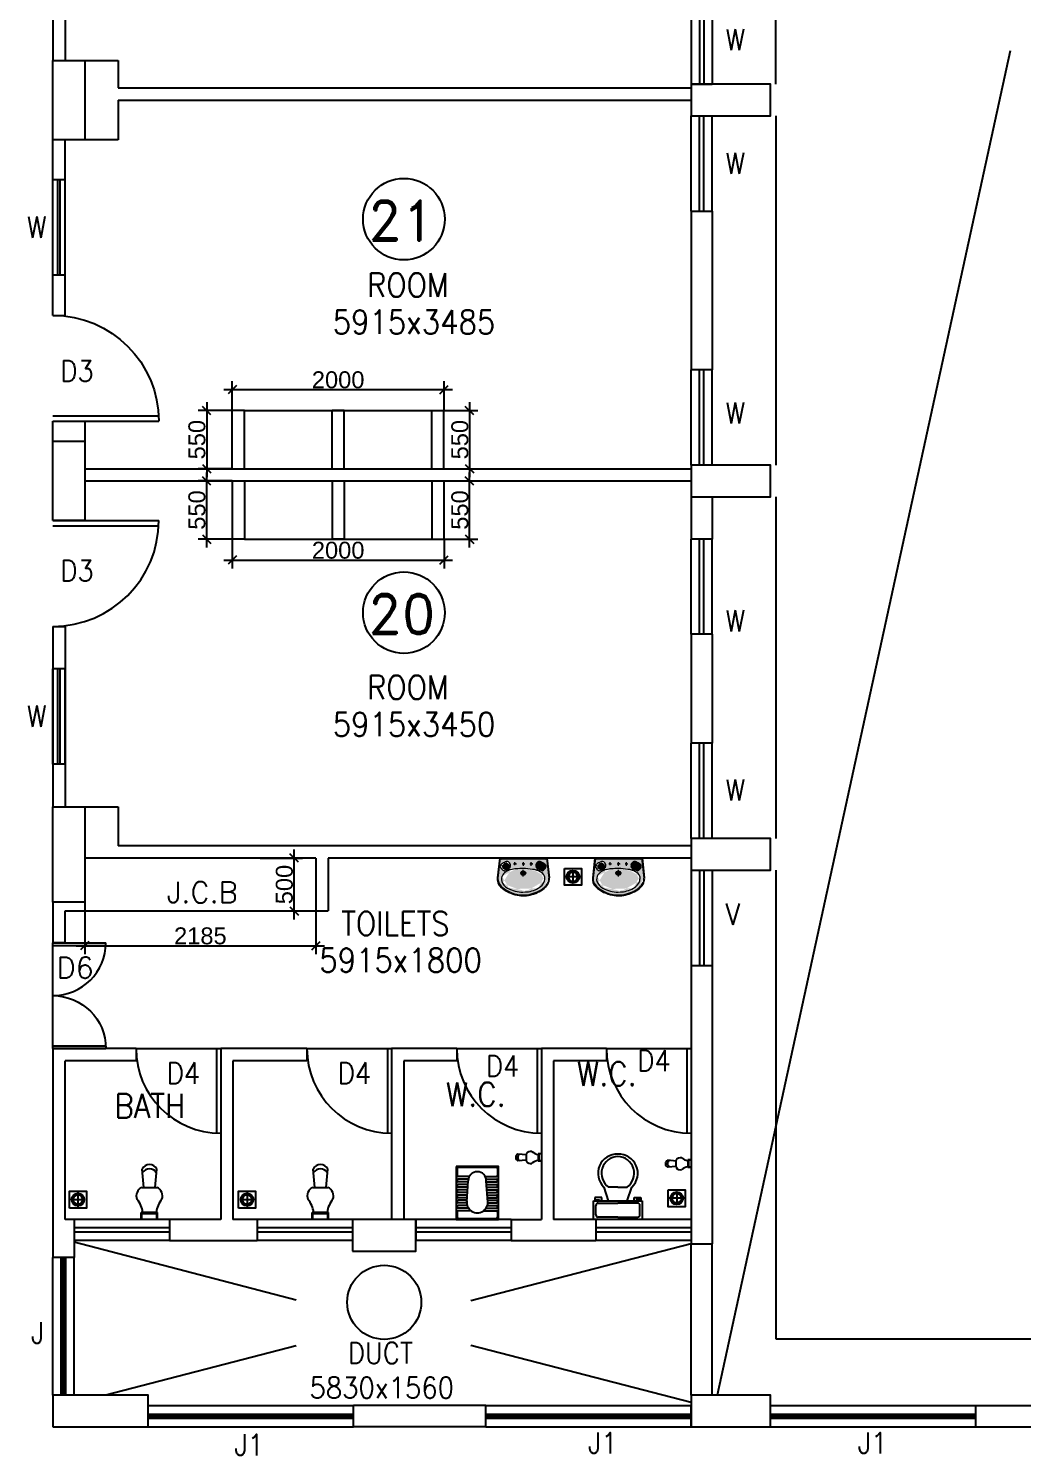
# Model space of a CAD drawing. Extents: x 10161149 to 10263331, y -3696053 to -3547728.
# Drawn here: x 10182491 to 10191881, y -3602214 to -3588727 of the extents above; entities that cross this region are included whole.
import ezdxf

# ---------------------------------------------------------------- set-up
doc = ezdxf.new("R2010")
doc.units = 0
doc.header["$MEASUREMENT"] = 0
doc.header["$PDMODE"] = 35
doc.linetypes.add('DASHED', pattern=[0.75, 0.5, -0.25])
doc.layers.get('0').update_dxf_attribs({"linetype": 'CONTINUOUS'})
doc.layers.get('Defpoints').update_dxf_attribs({"linetype": 'CONTINUOUS'})
for name, color, linetype in [('25', 6, 'CONTINUOUS'), ('35', 1, 'CONTINUOUS'), ('5', 3, 'CONTINUOUS'), ('COL', 2, 'CONTINUOUS'), ('DAS', 1, 'DASHED'), ('DIM', 8, 'CONTINUOUS'), ('dim1', 5, 'CONTINUOUS'), ('DOOR', 31, 'CONTINUOUS'), ('EWC', 5, 'CONTINUOUS'), ('Exi. Walls', 170, 'CONTINUOUS'), ('floor trap', 9, 'CONTINUOUS'), ('Furn-Hat', 145, 'CONTINUOUS'), ('GR', 1, 'CONTINUOUS'), ('SUNSHADE', 7, 'CONTINUOUS'), ('tap', 8, 'CONTINUOUS'), ('Toi-Euip', 8, 'CONTINUOUS'), ('TXW', 6, 'CONTINUOUS'), ('Venti', 161, 'CONTINUOUS'), ('waste water pipe', 180, 'CONTINUOUS'), ('Window', 4, 'CONTINUOUS')]:
    doc.layers.add(name, color=color, linetype=linetype)
doc.layers.add('toi-fix', color=46, linetype='CONTINUOUS', lineweight=18)
doc.styles.add('RD', font='ROMAND')
doc.styles.add('ROMANS', font='arial.ttf')
doc.styles.get("Standard").update_dxf_attribs({"font": 'romans.shx'})
doc.dimstyles.new('int. dim', dxfattribs={"dimtxt": 160, "dimasz": 80, "dimexe": 80, "dimexo": 0, "dimgap": 10, "dimtad": 1, "dimdec": 0, "dimzin": 12, "dimdsep": 46, "dimtxsty": 'ROMANS', "dimblk": 'OBLIQUE', "dimcen": 1.5, "dimdle": 80, "dimclrd": 5, "dimclre": 5, "dimclrt": 4, "dimadec": 0, "dimazin": 0, "dimtfac": 1, "dimtdec": 0, "dimtix": 1, "dimtmove": 2, "dimatfit": 3, "dimfxl": 1, "dimtolj": 1, "dimtzin": 0, "dimlwd": -1, "dimlwe": -1, "dimarcsym": 0})

# ---------------------------------------------------------------- blocks, each defined once
blk = doc.blocks.new('DOORP')
at = {"layer": 'DOOR'}
for p, q in [((0, 0), (0, 1)), ((0.05, 0), (0.05, 0.999))]:
    blk.add_line(p, q, dxfattribs=at)
at = {"layer": 'DOOR', "color": 145}
blk.add_arc((0, 0), 1, 0, 90, dxfattribs=at)
blk = doc.blocks.new('VENTP')
at = {"layer": 'Venti'}
for p, q in [((0, 0), (0, 1)), ((0, 1), (1, 1)), ((1, 0), (1, 1)), ((0, 0), (1, 0))]:
    blk.add_line(p, q, dxfattribs=at)
at = {"layer": 'Venti', "ltscale": 2}
for p, q in [((0, 0.6), (1, 0.6)), ((0, 0.4), (1, 0.4))]:
    blk.add_line(p, q, dxfattribs=at)
blk = doc.blocks.new('2')
at = {"layer": 'Furn-Hat'}
h = blk.add_hatch(color=200, dxfattribs=at)
h.set_gradient(color1=(176, 43, 238), color2=(222, 165, 248), one_color=1, tint=0.81, name='SPHERICAL')
edge = h.paths.add_edge_path()
edge.add_ellipse((0.83, 2.39), major_axis=(0, 2.74), ratio=1, start_angle=253.1333, end_angle=282.8458)
edge.add_ellipse((0.66, 2.28), major_axis=(0, 2.87), ratio=1, start_angle=226.9131, end_angle=256.353, ccw=False)
edge.add_ellipse((1.97, 1.03), major_axis=(0, 1.06), ratio=1, start_angle=191.403, end_angle=227.6151, ccw=False)
edge.add_ellipse((1.95, 0.79), major_axis=(-0.001, 0.832), ratio=1, start_angle=172.9435, end_angle=196.7003, ccw=False)
edge.add_line((1.85, -0.04), (0, 0.17))
edge.add_ellipse((-0.15, 0.37), major_axis=(0, 0.247), ratio=1, start_angle=216.2128, end_angle=239.0995)
edge.add_line((0.07, 0.24), (1.91, 0.03))
edge.add_ellipse((1.98, 0.81), major_axis=(0, 0.781), ratio=1, start_angle=174.8376, end_angle=213.1867)
edge.add_ellipse((1.82, 1.24), major_axis=(0, 1.23), ratio=1, start_angle=208.7339, end_angle=238.1069)
edge.add_ellipse((1.35, 1.89), major_axis=(0, 2), ratio=1, start_angle=229.2631, end_angle=252.9591)
edge.add_ellipse((0.45, 2.43), major_axis=(0, 3.03), ratio=1, start_angle=248.1478, end_angle=293.8025)
edge.add_ellipse((0.67, 2.61), major_axis=(0, 2.75), ratio=1, start_angle=292.3386, end_angle=313.7886)
edge.add_ellipse((1.96, 3.88), major_axis=(0.001, 0.944), ratio=1, start_angle=311.9795, end_angle=362.8452)
edge.add_line((1.91, 4.83), (0.06, 4.62))
edge.add_ellipse((-0.22, 4.44), major_axis=(0, 0.335), ratio=1, start_angle=301.9908, end_angle=318.3316)
edge.add_line((0, 4.69), (1.85, 4.9))
edge.add_ellipse((1.98, 3.91), major_axis=(0, 0.995), ratio=1, start_angle=311.3713, end_angle=367.5939, ccw=False)
edge.add_ellipse((0.6, 2.54), major_axis=(0, 2.94), ratio=1, start_angle=278.9603, end_angle=313.5987, ccw=False)
h = blk.add_hatch(color=200, dxfattribs=at)
h.set_gradient(color1=(176, 43, 238), color2=(222, 165, 248), one_color=1, tint=0.81, name='INVCYLINDER')
edge = h.paths.add_edge_path()
edge.add_ellipse((-0.15, 0.37), major_axis=(0, 0.247), ratio=1, start_angle=239.0995, end_angle=258.8462, ccw=False)
edge.add_line((0.07, 0.24), (0, 0.25))
edge.add_line((0, 0.25), (0, 4.61))
edge.add_line((0, 4.61), (0.06, 4.62))
edge.add_ellipse((-0.22, 4.44), major_axis=(0, 0.335), ratio=1, start_angle=279.6212, end_angle=301.9908, ccw=False)
edge.add_line((0.11, 4.5), (0.1, 0.32))
h = blk.add_hatch(color=201, dxfattribs=at)
h.set_gradient(color1=(213, 142, 246), color2=(222, 165, 248), one_color=1, tint=0.81, name='SPHERICAL')
edge = h.paths.add_edge_path()
edge.add_ellipse((-0.22, 4.44), major_axis=(0, 0.335), ratio=1, start_angle=279.6212, end_angle=301.9908)
edge.add_line((0.06, 4.62), (1.91, 4.83))
edge.add_ellipse((1.96, 3.88), major_axis=(0.001, 0.944), ratio=1, start_angle=311.9795, end_angle=362.8452, ccw=False)
edge.add_ellipse((0.67, 2.61), major_axis=(0, 2.75), ratio=1, start_angle=292.3386, end_angle=313.7886, ccw=False)
edge.add_ellipse((0.45, 2.43), major_axis=(0, 3.03), ratio=1, start_angle=248.1478, end_angle=293.8025, ccw=False)
edge.add_ellipse((1.35, 1.89), major_axis=(0, 2), ratio=1, start_angle=229.2631, end_angle=252.9591, ccw=False)
edge.add_ellipse((1.82, 1.24), major_axis=(0, 1.23), ratio=1, start_angle=208.7339, end_angle=238.1069, ccw=False)
edge.add_ellipse((1.98, 0.81), major_axis=(0, 0.781), ratio=1, start_angle=174.8376, end_angle=213.1867, ccw=False)
edge.add_line((1.91, 0.03), (0.07, 0.24))
edge.add_ellipse((-0.15, 0.37), major_axis=(0, 0.247), ratio=1, start_angle=239.0995, end_angle=258.8462)
edge.add_line((0.1, 0.32), (0.11, 4.5))
edge = h.paths.add_edge_path(flags=16)
edge.add_ellipse((0.54, 1.68), major_axis=(0.0002, 0.0643), ratio=1, start_angle=0, end_angle=360, ccw=False)
edge = h.paths.add_edge_path(flags=16)
edge.add_ellipse((0.75, 0.77), major_axis=(0.001, 0.492), ratio=1, start_angle=372.9151, end_angle=415.0496)
edge.add_ellipse((0.66, 0.93), major_axis=(0, 0.34), ratio=1, start_angle=68.6534, end_angle=118.0903)
edge.add_ellipse((1.55, 1.19), major_axis=(0, 1.26), ratio=1, start_angle=109.4436, end_angle=129.259)
edge.add_ellipse((0.76, 0.48), major_axis=(0, 0.207), ratio=1, start_angle=116.7852, end_angle=207.4853)
edge.add_ellipse((0.68, 0.84), major_axis=(0.003, 0.569), ratio=1, start_angle=198.6155, end_angle=235.2982)
edge.add_ellipse((1.01, 0.63), major_axis=(0, 0.179), ratio=1, start_angle=230.4595, end_angle=309.5311)
edge.add_arc((1.2, 0.8), 0.086, 143.8926, 223.9597, ccw=False)
edge.add_arc((1.21, 0.82), 0.0872, 59.6713, 155.4896, ccw=False)
edge.add_ellipse((2.73, 1.67), major_axis=(0, 1.67), ratio=1, start_angle=108.7156, end_angle=120.4399)
edge.add_ellipse((2.03, 1.15), major_axis=(0, 0.801), ratio=1, start_angle=113.6541, end_angle=156.3424)
edge.add_ellipse((1.91, 1.34), major_axis=(0, 0.947), ratio=1, start_angle=167.3152, end_angle=194.3844)
edge.add_ellipse((1.73, 1.61), major_axis=(0, 1.26), ratio=1, start_angle=199.4142, end_angle=242.3113)
edge.add_ellipse((0.73, 2.3), major_axis=(0, 2.47), ratio=1, start_angle=238.946, end_angle=269.4836)
edge.add_ellipse((0.23, 2.48), major_axis=(0, 2.98), ratio=1, start_angle=266.1625, end_angle=294.5971)
edge.add_ellipse((1.64, 3.2), major_axis=(0, 1.4), ratio=1, start_angle=291.6011, end_angle=328.054)
edge.add_ellipse((2, 3.79), major_axis=(0, 0.709), ratio=1, start_angle=327.5861, end_angle=383.2162)
edge.add_ellipse((2.18, 3.44), major_axis=(0, 1.1), ratio=1, start_angle=384.9893, end_angle=432.0066)
edge.add_arc((1.21, 4.06), 0.0773, 202.0693, 284.8477, ccw=False)
edge.add_arc((1.2, 4.08), 0.086, 136.0403, 216.1074, ccw=False)
edge.add_ellipse((1.01, 4.25), major_axis=(0, 0.179), ratio=1, start_angle=230.4689, end_angle=309.5405)
edge.add_ellipse((0.68, 4.04), major_axis=(-0.003, 0.569), ratio=1, start_angle=304.7018, end_angle=341.3845)
edge.add_ellipse((0.76, 4.4), major_axis=(0, 0.207), ratio=1, start_angle=332.4116, end_angle=423.1117)
edge.add_ellipse((1.55, 3.69), major_axis=(0.01, 1.26), ratio=1, start_angle=411.1189, end_angle=430.9342)
edge.add_ellipse((0.66, 3.95), major_axis=(0, 0.34), ratio=1, start_angle=61.9097, end_angle=111.3466)
edge.add_ellipse((0.75, 4.11), major_axis=(0.003, 0.492), ratio=1, start_angle=125.3669, end_angle=167.5014)
edge.add_ellipse((0.73, 3.94), major_axis=(0, 0.319), ratio=1, start_angle=163.9108, end_angle=209.8663)
edge.add_ellipse((1.14, 3.59), major_axis=(-0.002, 0.268), ratio=1, start_angle=387.9183, end_angle=433.2607, ccw=False)
edge.add_ellipse((1.07, 3.77), major_axis=(0, 0.0739), ratio=1, start_angle=281.3136, end_angle=401.6955, ccw=False)
edge.add_ellipse((2.18, 3.44), major_axis=(0, 1.1), ratio=1, start_angle=432.0066, end_angle=441.9912)
edge.add_ellipse((3.97, 2.89), major_axis=(0, 2.96), ratio=1, start_angle=436.108, end_angle=445.7027)
edge.add_ellipse((8.3, 2.4), major_axis=(0, 7.32), ratio=1, start_angle=444.4585, end_angle=449.7636)
edge.add_ellipse((8.98, 2.78), major_axis=(0.01, 8.01), ratio=1, start_angle=92.5395, end_angle=98.8367)
edge.add_ellipse((2.73, 1.67), major_axis=(0, 1.67), ratio=1, start_angle=94.0582, end_angle=108.7156)
edge.add_ellipse((1.07, 1.13), major_axis=(-0.0003, 0.0855), ratio=1, start_angle=142.4726, end_angle=276.6239, ccw=False)
edge.add_ellipse((1.14, 1.3), major_axis=(0.002, 0.268), ratio=1, start_angle=106.7393, end_angle=152.0817, ccw=False)
edge.add_ellipse((0.73, 0.94), major_axis=(-0.001, 0.319), ratio=1, start_angle=329.9021, end_angle=375.8576)
edge = h.paths.add_edge_path(flags=16)
edge.add_ellipse((0.54, 2.42), major_axis=(0.0008, 0.0643), ratio=1, start_angle=0, end_angle=360, ccw=False)
edge = h.paths.add_edge_path(flags=0)
edge.add_ellipse((1.43, 2.44), major_axis=(0, 0.216), ratio=1, start_angle=0, end_angle=360, ccw=False)
edge = h.paths.add_edge_path(flags=0)
edge.add_ellipse((1.43, 2.44), major_axis=(-0.001, 0.155), ratio=1, start_angle=0, end_angle=360, ccw=False)
edge = h.paths.add_edge_path(flags=0)
edge.add_ellipse((1.43, 2.44), major_axis=(0, 0.109), ratio=1, start_angle=0, end_angle=360, ccw=False)
edge = h.paths.add_edge_path(flags=16)
edge.add_ellipse((0.54, 3.22), major_axis=(0.0002, 0.0643), ratio=1, start_angle=0, end_angle=360, ccw=False)
h = blk.add_hatch(color=254, dxfattribs=at)
h.set_gradient(color1=(234, 198, 250), color2=(223, 166, 247), one_color=1, tint=0.81, name='SPHERICAL')
edge = h.paths.add_edge_path()
edge.add_ellipse((1.07, 3.77), major_axis=(0, 0.0739), ratio=1, start_angle=281.3136, end_angle=401.6955)
edge.add_ellipse((1.14, 3.59), major_axis=(-0.002, 0.268), ratio=1, start_angle=387.9183, end_angle=433.2607)
edge.add_ellipse((0.73, 3.94), major_axis=(0, 0.319), ratio=1, start_angle=163.9108, end_angle=209.8663, ccw=False)
edge.add_ellipse((0.75, 4.11), major_axis=(0.003, 0.492), ratio=1, start_angle=125.3669, end_angle=167.5014, ccw=False)
edge.add_ellipse((0.66, 3.95), major_axis=(0, 0.34), ratio=1, start_angle=61.9097, end_angle=111.3466, ccw=False)
edge.add_ellipse((1.55, 3.69), major_axis=(0.01, 1.26), ratio=1, start_angle=411.1189, end_angle=430.9342, ccw=False)
edge.add_ellipse((0.76, 4.4), major_axis=(0, 0.207), ratio=1, start_angle=332.4116, end_angle=423.1117, ccw=False)
edge.add_ellipse((0.68, 4.04), major_axis=(-0.003, 0.569), ratio=1, start_angle=304.7018, end_angle=341.3845, ccw=False)
edge.add_ellipse((1.01, 4.25), major_axis=(0, 0.179), ratio=1, start_angle=230.4689, end_angle=309.5405, ccw=False)
edge.add_arc((1.2, 4.08), 0.086, 136.0403, 216.1074)
edge.add_arc((1.21, 4.06), 0.0773, 202.0693, 284.8477)
edge.add_ellipse((2.18, 3.44), major_axis=(0, 1.1), ratio=1, start_angle=384.9893, end_angle=432.0066)
h = blk.add_hatch(color=254, dxfattribs=at)
h.set_gradient(color1=(234, 198, 250), color2=(223, 166, 247), one_color=1, tint=0.81, name='SPHERICAL')
edge = h.paths.add_edge_path()
edge.add_ellipse((1.64, 3.2), major_axis=(0, 1.4), ratio=1, start_angle=291.6011, end_angle=328.054)
edge.add_ellipse((0.23, 2.48), major_axis=(0, 2.98), ratio=1, start_angle=266.1625, end_angle=294.5971, ccw=False)
edge.add_ellipse((0.73, 2.3), major_axis=(0, 2.47), ratio=1, start_angle=238.946, end_angle=269.4836, ccw=False)
edge.add_ellipse((1.73, 1.61), major_axis=(0, 1.26), ratio=1, start_angle=199.4142, end_angle=242.3113, ccw=False)
edge.add_ellipse((1.91, 1.34), major_axis=(0, 0.947), ratio=1, start_angle=167.3152, end_angle=194.3844, ccw=False)
edge.add_ellipse((2.03, 1.15), major_axis=(0, 0.801), ratio=1, start_angle=113.6541, end_angle=156.3424, ccw=False)
edge.add_ellipse((2.73, 1.67), major_axis=(0, 1.67), ratio=1, start_angle=94.0582, end_angle=120.4399, ccw=False)
edge.add_ellipse((8.98, 2.78), major_axis=(0.01, 8.01), ratio=1, start_angle=92.5395, end_angle=98.8367, ccw=False)
edge.add_ellipse((8.3, 2.4), major_axis=(0, 7.32), ratio=1, start_angle=444.4585, end_angle=449.7636, ccw=False)
edge.add_ellipse((3.97, 2.89), major_axis=(0, 2.96), ratio=1, start_angle=436.108, end_angle=445.7027, ccw=False)
edge.add_ellipse((2.18, 3.44), major_axis=(0, 1.1), ratio=1, start_angle=384.9893, end_angle=441.9912, ccw=False)
edge.add_ellipse((2, 3.79), major_axis=(0, 0.709), ratio=1, start_angle=327.5861, end_angle=383.2162, ccw=False)
edge = h.paths.add_edge_path(flags=16)
edge.add_ellipse((1.43, 2.44), major_axis=(0, 0.216), ratio=1, start_angle=0, end_angle=360, ccw=False)
edge = h.paths.add_edge_path(flags=0)
edge.add_ellipse((1.43, 2.44), major_axis=(-0.001, 0.155), ratio=1, start_angle=0, end_angle=360, ccw=False)
edge = h.paths.add_edge_path(flags=0)
edge.add_ellipse((1.43, 2.44), major_axis=(0, 0.109), ratio=1, start_angle=0, end_angle=360, ccw=False)
h = blk.add_hatch(color=254, dxfattribs=at)
h.set_gradient(color1=(234, 198, 250), color2=(223, 166, 247), one_color=1, tint=0.81, name='SPHERICAL')
edge = h.paths.add_edge_path()
edge.add_ellipse((1.55, 1.19), major_axis=(0, 1.26), ratio=1, start_angle=109.4436, end_angle=129.259)
edge.add_ellipse((0.76, 0.48), major_axis=(0, 0.207), ratio=1, start_angle=116.7852, end_angle=207.4853)
edge.add_ellipse((0.68, 0.84), major_axis=(0.003, 0.569), ratio=1, start_angle=198.6155, end_angle=235.2982)
edge.add_ellipse((1.01, 0.63), major_axis=(0, 0.179), ratio=1, start_angle=230.4595, end_angle=309.5311)
edge.add_arc((1.2, 0.8), 0.086, 143.8926, 223.9597, ccw=False)
edge.add_arc((1.21, 0.82), 0.0872, 59.6713, 155.4896, ccw=False)
edge.add_ellipse((2.73, 1.67), major_axis=(0, 1.67), ratio=1, start_angle=108.7156, end_angle=120.4399, ccw=False)
edge.add_ellipse((1.07, 1.13), major_axis=(-0.0003, 0.0855), ratio=1, start_angle=142.4726, end_angle=276.6239, ccw=False)
edge.add_ellipse((1.14, 1.3), major_axis=(0.002, 0.268), ratio=1, start_angle=106.7393, end_angle=152.0817, ccw=False)
edge.add_ellipse((0.73, 0.94), major_axis=(-0.001, 0.319), ratio=1, start_angle=329.9021, end_angle=375.8576)
edge.add_ellipse((0.75, 0.77), major_axis=(0.001, 0.492), ratio=1, start_angle=372.9151, end_angle=415.0496)
edge.add_ellipse((0.66, 0.93), major_axis=(0, 0.34), ratio=1, start_angle=68.6534, end_angle=118.0903)
at = {"layer": 'toi-fix', "color": 7}
for p, q in [((0, 4.69), (1.85, 4.9)), ((0, 4.61), (1.91, 4.83)), ((0, 0.17), (0, 4.69)), ((0.1, 0.32), (0.11, 4.5)), ((0.67, 3.22), (0.39, 3.22)), ((0.54, 3.34), (0.54, 3.08)), ((1.43, 2.14), (1.43, 2.74)), ((0.72, 2.42), (0.39, 2.42)), ((0.72, 1.68), (0.39, 1.68)), ((0.54, 2.55), (0.54, 2.28)), ((0.54, 1.8), (0.54, 1.54)), ((1.73, 2.44), (1.12, 2.44)), ((0, 0.25), (1.91, 0.03)), ((0, 0.17), (1.85, -0.04))]:
    blk.add_line(p, q, dxfattribs=at)
at = {"layer": 'toi-fix', "color": 7, "extrusion": (0, 0, -1)}
for centre, major_axis, start_param, end_param in [((-0.22, 4.44), (0, 0.335), 0.727251, 1.402875), ((0.66, 3.95), (0, 0.34), 4.33982, 5.202657), ((1.55, 3.69), (0.01, 1.26), -1.238036, -0.892193), ((0.76, 4.4), (0, 0.207), -1.101507, 0.481509), ((0.68, 4.04), (-0.003, 0.569), 0.324902, 0.965135), ((2.18, 3.44), (0, 1.1), -1.431017, -0.436146), ((1.2, 4.08), (-0.0608, 0.0608), 4.867594, 6.265028), ((1.01, 4.25), (0, 0.179), 0.880684, 2.260744), ((2, 3.79), (0, 0.709), -0.405199, 0.56573), ((1.98, 3.91), (0, 0.995), -0.132539, 0.848731), ((1.96, 3.88), (0.001, 0.944), -0.049658, 0.838116), ((1.64, 3.2), (0, 1.4), 0.557563, 1.193786), ((0.67, 2.61), (0, 2.75), 0.806541, 1.180915), ((0.6, 2.54), (0, 2.94), 0.809856, 1.41441), ((0.75, 4.11), (0.003, 0.492), 3.359735, 4.09512), ((0.54, 3.22), (0.0002, 0.0643), 3.139035, 9.42222), ((0.73, 3.94), (0, 0.319), 2.620328, 3.422401), ((1.14, 3.59), (-0.002, 0.268), -1.278641, -0.487266), ((8.3, 2.4), (0, 7.32), -1.56667, -1.474079), ((1.07, 3.77), (0, 0.0739), -0.727724, 1.373337), ((3.97, 2.89), (0, 2.96), -1.495794, -1.328336), ((1.21, 4.06), (0.0547, 0.0547), 2.097053, 3.541809), ((0.23, 2.48), (0, 2.98), 1.141495, 1.637774), ((0.45, 2.43), (0, 3.03), 1.155365, 1.952189), ((0.83, 2.39), (0, 2.74), 1.346594, 1.865175), ((0.54, 1.68), (0.0002, 0.0643), 3.139035, 9.42222), ((0.54, 2.42), (0.0008, 0.0643), 3.12883, 9.412015), ((8.98, 2.78), (0.01, 8.01), 4.558159, 4.668067), ((2.73, 1.67), (0, 1.67), 4.181112, 4.641559), ((1.43, 2.44), (0, 0.216), 3.141254, 9.424439), ((1.43, 2.44), (-0.001, 0.155), 3.145308, 9.428493), ((1.43, 2.44), (0, 0.109), 3.142047372431534, 9.42523267961112), ((0.66, 2.28), (0, 2.87), 1.808981, 2.322804), ((0.73, 2.3), (0, 2.47), 1.579809, 2.112792), ((-0.15, 0.37), (0, 0.247), 1.765467, 2.50956), ((0.66, 0.93), (0, 0.34), 4.222121, 5.084958), ((0.75, 0.77), (0.001, 0.492), -0.960797, -0.225412), ((1.55, 1.19), (0, 1.26), 4.027191, 4.373034), ((0.76, 0.48), (0, 0.207), 2.661884, 4.2449), ((0.73, 0.94), (-0.001, 0.319), -0.276767, 0.525307), ((0.68, 0.84), (0.003, 0.569), 2.176458, 2.816691), ((1.14, 1.3), (0.002, 0.268), 3.628858, 4.420234), ((1.07, 1.13), (-0.0003, 0.0855), 1.455188, 3.796569), ((1.2, 0.8), (-0.0608, 0.0608), 4.730546, 6.12798), ((1.21, 0.82), (0.0617, 0.0617), 4.354779, 6.027124), ((1.01, 0.63), (0, 0.179), 0.880848, 2.260908), ((2.03, 1.15), (0, 0.801), 3.554495, 4.299548), ((1.91, 1.34), (0, 0.947), 2.890537, 3.362984), ((1.98, 0.81), (0, 0.781), 2.562376, 3.231693), ((1.73, 1.61), (0, 1.26), 2.054055, 2.802751), ((1.97, 1.03), (0, 1.06), 2.310552, 2.942572), ((1.82, 1.24), (0, 1.23), 2.127435, 2.640092), ((1.35, 1.89), (0, 2), 1.868215, 2.281789), ((1.95, 0.79), (-0.001, 0.832), 2.850118, 3.264751)]:
    blk.add_ellipse(centre, major_axis=major_axis, ratio=1, start_param=start_param, end_param=end_param, dxfattribs=at)
blk = doc.blocks.new('WINP')
at = {"layer": 'Window'}
for p, q in [((0, 0), (0, 1)), ((0, 1), (1, 1)), ((1, 0), (1, 1)), ((0, 0.6), (1, 0.6)), ((0, 0.4), (1, 0.4)), ((0, 0), (1, 0))]:
    blk.add_line(p, q, dxfattribs=at)
blk = doc.blocks.new('_Oblique')
at = {"color": 0, "linetype": 'ByBlock', "lineweight": -2}
blk.add_line((-0.5, -0.5), (0.5, 0.5), dxfattribs=at)
blk = doc.blocks.new('*D117')
at = {"layer": 'Defpoints', "color": 0, "lineweight": -3, "transparency": 16777216}
for p in [(10184679, -3596568), (10185000, -3596568), (10184679, -3597068)]:
    blk.add_point(p, dxfattribs=at)
at = {"layer": 'dim1', "color": 5, "transparency": 16777216}
for p, q in [((10184679, -3596568), (10185080, -3596568)), ((10185000, -3597148), (10185000, -3596488)), ((10184679, -3597068), (10185080, -3597068))]:
    blk.add_line(p, q, dxfattribs=at)
at = {"layer": 'dim1', "color": 5, "transparency": 16777216, "xscale": 80, "yscale": 80, "zscale": 80}
for p, rotation in [((10185000, -3596568), 90), ((10185000, -3597068), 270)]:
    blk.add_blockref('_Oblique', p, dxfattribs=dict(at, rotation=rotation))
at = {"layer": 'dim1', "color": 4, "transparency": 16777216, "insert": (10184908, -3596818), "char_height": 160, "attachment_point": 5, "rotation": 90, "style": 'ROMANS'}
blk.add_mtext('\\A1;500', dxfattribs=at)
blk = doc.blocks.new('*D161')
at = {"layer": 'Defpoints', "color": 0, "lineweight": -3, "transparency": 16777216}
for p in [(10184174, -3593003), (10184416, -3593003), (10184416, -3593553)]:
    blk.add_point(p, dxfattribs=at)
at = {"layer": 'dim1', "color": 5, "transparency": 16777216}
for p, q in [((10184174, -3593633), (10184174, -3592923)), ((10184416, -3593003), (10184094, -3593003)), ((10184416, -3593553), (10184094, -3593553))]:
    blk.add_line(p, q, dxfattribs=at)
at = {"layer": 'dim1', "color": 5, "transparency": 16777216, "xscale": 80, "yscale": 80, "zscale": 80}
for p, rotation in [((10184174, -3593003), 90), ((10184174, -3593553), 270)]:
    blk.add_blockref('_Oblique', p, dxfattribs=dict(at, rotation=rotation))
at = {"layer": 'dim1', "color": 4, "transparency": 16777216, "insert": (10184082, -3593278), "char_height": 160, "attachment_point": 5, "rotation": 90, "style": 'ROMANS'}
blk.add_mtext('\\A1;550', dxfattribs=at)
blk = doc.blocks.new('*D184')
at = {"layer": 'Defpoints', "color": 0, "lineweight": -3, "transparency": 16777216}
for p in [(10183021, -3597068), (10185206, -3597068), (10185206, -3597396)]:
    blk.add_point(p, dxfattribs=at)
at = {"layer": 'dim1', "color": 5, "transparency": 16777216}
for p, q in [((10183021, -3597068), (10183021, -3597476)), ((10185206, -3597068), (10185206, -3597476)), ((10182941, -3597396), (10185286, -3597396))]:
    blk.add_line(p, q, dxfattribs=at)
at = {"layer": 'dim1', "color": 5, "transparency": 16777216, "xscale": 80, "yscale": 80, "zscale": 80, "rotation": 180}
blk.add_blockref('_Oblique', (10183021, -3597396), dxfattribs=at)
at = {"layer": 'dim1', "color": 5, "transparency": 16777216, "xscale": 80, "yscale": 80, "zscale": 80}
blk.add_blockref('_Oblique', (10185206, -3597396), dxfattribs=at)
at = {"layer": 'dim1', "color": 4, "transparency": 16777216, "insert": (10184114, -3597304), "char_height": 160, "attachment_point": 5, "style": 'ROMANS'}
blk.add_mtext('\\A1;2185', dxfattribs=at)
blk = doc.blocks.new('A$C70ED7303')
at = {"layer": 'EWC', "color": 11}
for p, q in [((0, 0), (229, 0)), ((229, 0), (229, -174)), ((-229, 0), (0, 0)), ((-229, -174), (-229, 0)), ((-207, -44), (-207, -131)), ((0, -22), (-185, -22)), ((0, -22), (185, -22)), ((207, -44), (207, -131)), ((229, -174), (-229, -174)), ((-218, -207), (-218, -185)), ((-218, -185), (-174, -185)), ((-153, -207), (-218, -207)), ((-185, -153), (0, -153)), ((-174, -185), (-174, -174)), ((-153, -174), (-153, -207)), ((-87, -174), (-131, -305)), ((185, -153), (0, -153)), ((87, -174), (131, -305)), ((153, -174), (153, -207)), ((153, -207), (218, -207)), ((174, -185), (174, -174)), ((218, -185), (174, -185)), ((218, -207), (218, -185)), ((0, -305), (-87, -305)), ((0, -305), (87, -305))]:
    blk.add_line(p, q, dxfattribs=at)
for centre, major_axis, start_param, end_param in [((-188, -41), (13.6, -13.6), 2.214297, 4.068888), ((-188, -134), (-13.6, -13.6), 5.35589, 7.21048), ((188, -41), (13.6, -13.6), 0.643501, 2.498091), ((188, -134), (-13.6, -13.6), 0.643501, 2.498091), ((-7, -436), (-128, -128), 4.686239, 7.105146), ((5, -435), (-113, -113), 4.541602, 7.039318), ((7, -436), (56, -172), -0.351019, 2.067888), ((-5, -435), (-113, -113), 0.814663, 3.31238)]:
    blk.add_ellipse(centre, major_axis=major_axis, ratio=1, start_param=start_param, end_param=end_param, dxfattribs=at)
blk = doc.blocks.new('A$C0B5D0E53')
at = {"layer": 'tap', "color": 7}
for p, q in [((0, 10.6), (0, 46.6)), ((0, 46.6), (15.3, 46.6)), ((1.3, 45), (12.3, 45)), ((12.3, 10.6), (12.3, 46.6)), ((15.3, 10.7), (15.3, 46.6)), ((70.5, 45.4), (70.5, 11.9)), ((70.5, 41), (110.5, 44.7)), ((0, 10.6), (12.3, 10.6)), ((1.3, 12.1), (12.3, 12.1)), ((12.3, 10.7), (15.3, 10.7)), ((70.5, 16.2), (110.5, 12.2))]:
    blk.add_line(p, q, dxfattribs=at)
for centre, radius, start, end in [((2.5, 42.7), 2.66, 117.11, 161.7293), ((8.1, 99), 56.2, 277.358, 310.4214), ((51.6, 36.7), 20.8, 24.7259, 109.7544), ((93.9, 28.5), 17.7, 301.8025, 58.5186), ((103.5, 28.5), 17.7, 293.45, 66.55), ((2.5, 14.5), 2.66, 198.2707, 242.89), ((8.1, -41.8), 56.2, 49.5786, 82.642), ((51.6, 20.6), 20.8, 250.2456, 335.2741)]:
    blk.add_arc(centre, radius, start, end, dxfattribs=at)
blk = doc.blocks.new('FT')
at = {"layer": 'floor trap', "color": 7}
for p, q in [((0, 40), (10, 40)), ((16.3, 40), (63.8, 40)), ((40, 16.3), (40, 63.7)), ((70, 40), (80, 40))]:
    blk.add_line(p, q, dxfattribs=at)
at = {"layer": 'floor trap', "color": 7, "ltscale": 100}
blk.add_lwpolyline([(80, 0), (0, 0), (0, 80), (80, 80)], close=True, dxfattribs=at)
at = {"layer": 'floor trap', "color": 7}
for radius in [30, 23.7, 21.9]:
    blk.add_circle((40, 40), radius, dxfattribs=at)
blk = doc.blocks.new('3')
at = {"layer": 'Toi-Euip'}
for p, q in [((-3.8, 4.1), (-3.8, 4.6)), ((-0.1, 4.7), (-3.7, 4.7)), ((0, 4.1), (0, 4.6)), ((-3.8, 3.6), (-3.8, 3.65)), ((-3.8, 3.1), (-3.8, 3.15)), ((-2.47, 4), (-3.7, 4)), ((-2.72, 3.75), (-3.7, 3.75)), ((-2.85, 3.5), (-3.7, 3.5)), ((-2.9, 3.25), (-3.7, 3.25)), ((-2.89, 3), (-3.7, 3)), ((-2.87, 2.75), (-3.7, 2.75)), ((-2.9, 3.18), (-2.75, 1.15)), ((-1.33, 4), (-0.1, 4)), ((-1.08, 3.75), (-0.1, 3.75)), ((-0.9, 3.18), (-1.05, 1.15)), ((-0.95, 3.5), (-0.1, 3.5)), ((-0.93, 2.75), (-0.1, 2.75)), ((-0.91, 3), (-0.1, 3)), ((-0.9, 3.25), (-0.1, 3.25)), ((0, 3.6), (0, 3.65)), ((0, 3.1), (0, 3.15)), ((-3.8, 2.6), (-3.8, 2.65)), ((-3.8, 2.1), (-3.8, 2.15)), ((-3.8, 1.6), (-3.8, 1.65)), ((-2.85, 2.5), (-3.7, 2.5)), ((-2.83, 2.25), (-3.7, 2.25)), ((-2.81, 2), (-3.7, 2)), ((-2.79, 1.75), (-3.7, 1.75)), ((-2.78, 1.5), (-3.7, 1.5)), ((-1.02, 1.5), (-0.1, 1.5)), ((-1.01, 1.75), (-0.1, 1.75)), ((-0.99, 2), (-0.1, 2)), ((-0.97, 2.25), (-0.1, 2.25)), ((-0.95, 2.5), (-0.1, 2.5)), ((0, 2.6), (0, 2.65)), ((0, 2.1), (0, 2.15)), ((0, 1.6), (0, 1.65)), ((-3.8, 1.1), (-3.8, 1.15)), ((-3.8, 0), (-3.8, 0.65)), ((-2.76, 1.25), (-3.7, 1.25)), ((-2.74, 1), (-3.7, 1)), ((-2.65, 0.75), (-3.7, 0.75)), ((-1.15, 0.75), (-0.1, 0.75)), ((-1.06, 1), (-0.1, 1)), ((-1.04, 1.25), (-0.1, 1.25)), ((0, 1.1), (0, 1.15)), ((0, 0), (0, 0.65)), ((-3.7, -0.1), (-0.1, -0.1))]:
    blk.add_line(p, q, dxfattribs=at)
blk.add_lwpolyline([(0.1, -0.2), (0.1, 4.8), (-3.9, 4.8), (-3.9, -0.2)], close=True, dxfattribs=at)
for centre, radius, start, end in [((-3.7, 4.6), 0.1, 90, 180), ((-3.7, 4.1), 0.1, 180, 270), ((-1.9, 3.18), 1, 351.5502, 188.4498), ((-0.1, 4.6), 0.1, 0, 90), ((-0.1, 4.1), 0.1, 270, 0), ((-3.7, 3.65), 0.1, 90, 180), ((-3.7, 3.6), 0.1, 180, 270), ((-3.7, 3.15), 0.1, 90, 180), ((-3.7, 3.1), 0.1, 180, 270), ((-3.7, 2.65), 0.1, 90, 180), ((-0.1, 3.65), 0.1, 0, 90), ((-0.1, 3.6), 0.1, 270, 0), ((-0.1, 3.15), 0.1, 0, 90), ((-0.1, 3.1), 0.1, 270, 0), ((-0.1, 2.65), 0.1, 0, 90), ((-3.7, 2.6), 0.1, 180, 270), ((-3.7, 2.15), 0.1, 90, 180), ((-3.7, 2.1), 0.1, 180, 270), ((-3.7, 1.65), 0.1, 90, 180), ((-3.7, 1.6), 0.1, 180, 270), ((-0.1, 2.6), 0.1, 270, 0), ((-0.1, 2.15), 0.1, 0, 90), ((-0.1, 2.1), 0.1, 270, 0), ((-0.1, 1.65), 0.1, 0, 90), ((-0.1, 1.6), 0.1, 270, 0), ((-3.7, 1.15), 0.1, 90, 180), ((-3.7, 1.1), 0.1, 180, 270), ((-3.7, 0.65), 0.1, 90, 180), ((-3.7, 0), 0.1, 180, 270.0031), ((-1.9, 1.15), 0.85, 180, 0), ((-0.1, 1.15), 0.1, 0, 90), ((-0.1, 1.1), 0.1, 270, 0), ((-0.1, 0.65), 0.1, 0, 90), ((-0.1, 0), 0.1, 270, 0)]:
    blk.add_arc(centre, radius, start, end, dxfattribs=at)
blk = doc.blocks.new('*D229')
at = {"layer": 'Defpoints', "color": 0, "lineweight": -3, "transparency": 16777216}
for p in [(10186416, -3593003), (10186657, -3593003), (10186416, -3593553)]:
    blk.add_point(p, dxfattribs=at)
at = {"layer": 'dim1', "color": 5, "transparency": 16777216}
for p, q in [((10186657, -3593633), (10186657, -3592923)), ((10186416, -3593003), (10186737, -3593003)), ((10186416, -3593553), (10186737, -3593553))]:
    blk.add_line(p, q, dxfattribs=at)
at = {"layer": 'dim1', "color": 5, "transparency": 16777216, "xscale": 80, "yscale": 80, "zscale": 80}
for p, rotation in [((10186657, -3593003), 90), ((10186657, -3593553), 270)]:
    blk.add_blockref('_Oblique', p, dxfattribs=dict(at, rotation=rotation))
at = {"layer": 'dim1', "color": 4, "transparency": 16777216, "insert": (10186566, -3593278), "char_height": 160, "attachment_point": 5, "rotation": 90, "style": 'ROMANS'}
blk.add_mtext('\\A1;550', dxfattribs=at)
blk = doc.blocks.new('*D230')
at = {"layer": 'Defpoints', "color": 0, "lineweight": -3, "transparency": 16777216}
for p in [(10184416, -3593553), (10186416, -3593553), (10186416, -3593751)]:
    blk.add_point(p, dxfattribs=at)
at = {"layer": 'dim1', "color": 5, "transparency": 16777216}
for p, q in [((10184416, -3593553), (10184416, -3593831)), ((10186416, -3593553), (10186416, -3593831)), ((10184336, -3593751), (10186496, -3593751))]:
    blk.add_line(p, q, dxfattribs=at)
at = {"layer": 'dim1', "color": 5, "transparency": 16777216, "xscale": 80, "yscale": 80, "zscale": 80, "rotation": 180}
blk.add_blockref('_Oblique', (10184416, -3593751), dxfattribs=at)
at = {"layer": 'dim1', "color": 5, "transparency": 16777216, "xscale": 80, "yscale": 80, "zscale": 80}
blk.add_blockref('_Oblique', (10186416, -3593751), dxfattribs=at)
at = {"layer": 'dim1', "color": 4, "transparency": 16777216, "insert": (10185416, -3593659), "char_height": 160, "attachment_point": 5, "style": 'ROMANS'}
blk.add_mtext('\\A1;2000', dxfattribs=at)
blk = doc.blocks.new('*D231')
at = {"layer": 'Defpoints', "color": 0, "lineweight": -3, "transparency": 16777216}
for p in [(10184416, -3592338), (10184174, -3592888), (10184416, -3592888)]:
    blk.add_point(p, dxfattribs=at)
at = {"layer": 'dim1', "color": 5, "transparency": 16777216}
for p, q in [((10184174, -3592258), (10184174, -3592968)), ((10184416, -3592338), (10184094, -3592338)), ((10184416, -3592888), (10184094, -3592888))]:
    blk.add_line(p, q, dxfattribs=at)
at = {"layer": 'dim1', "color": 5, "transparency": 16777216, "xscale": 80, "yscale": 80, "zscale": 80}
for p, rotation in [((10184174, -3592338), 90), ((10184174, -3592888), 270)]:
    blk.add_blockref('_Oblique', p, dxfattribs=dict(at, rotation=rotation))
at = {"layer": 'dim1', "color": 4, "transparency": 16777216, "insert": (10184082, -3592613), "char_height": 160, "attachment_point": 5, "rotation": 90, "style": 'ROMANS'}
blk.add_mtext('\\A1;550', dxfattribs=at)
blk = doc.blocks.new('*D232')
at = {"layer": 'Defpoints', "color": 0, "lineweight": -3, "transparency": 16777216}
for p in [(10186416, -3592338), (10186416, -3592888), (10186657, -3592888)]:
    blk.add_point(p, dxfattribs=at)
at = {"layer": 'dim1', "color": 5, "transparency": 16777216}
for p, q in [((10186657, -3592258), (10186657, -3592968)), ((10186416, -3592338), (10186737, -3592338)), ((10186416, -3592888), (10186737, -3592888))]:
    blk.add_line(p, q, dxfattribs=at)
at = {"layer": 'dim1', "color": 5, "transparency": 16777216, "xscale": 80, "yscale": 80, "zscale": 80}
for p, rotation in [((10186657, -3592338), 90), ((10186657, -3592888), 270)]:
    blk.add_blockref('_Oblique', p, dxfattribs=dict(at, rotation=rotation))
at = {"layer": 'dim1', "color": 4, "transparency": 16777216, "insert": (10186566, -3592613), "char_height": 160, "attachment_point": 5, "rotation": 90, "style": 'ROMANS'}
blk.add_mtext('\\A1;550', dxfattribs=at)
blk = doc.blocks.new('*D233')
at = {"layer": 'Defpoints', "color": 0, "lineweight": -3, "transparency": 16777216}
for p in [(10186416, -3592140), (10184416, -3592338), (10186416, -3592338)]:
    blk.add_point(p, dxfattribs=at)
at = {"layer": 'dim1', "color": 5, "transparency": 16777216}
for p, q in [((10184336, -3592140), (10186496, -3592140)), ((10184416, -3592338), (10184416, -3592060)), ((10186416, -3592338), (10186416, -3592060))]:
    blk.add_line(p, q, dxfattribs=at)
at = {"layer": 'dim1', "color": 5, "transparency": 16777216, "xscale": 80, "yscale": 80, "zscale": 80, "rotation": 180}
blk.add_blockref('_Oblique', (10184416, -3592140), dxfattribs=at)
at = {"layer": 'dim1', "color": 5, "transparency": 16777216, "xscale": 80, "yscale": 80, "zscale": 80}
blk.add_blockref('_Oblique', (10186416, -3592140), dxfattribs=at)
at = {"layer": 'dim1', "color": 4, "transparency": 16777216, "insert": (10185416, -3592048), "char_height": 160, "attachment_point": 5, "style": 'ROMANS'}
blk.add_mtext('\\A1;2000', dxfattribs=at)

msp = doc.modelspace()

# ---------------------------------------------------------------- linework, layer by layer
at = {"layer": '25'}
for p, q in [((10191763.6, -3588936.9), (10188996.2, -3601643)), ((10191763.6, -3588936.9), (10188996.2, -3601643)), ((10184530.6, -3592338), (10186300.6, -3592338)), ((10184530.6, -3593553), (10186300.6, -3593553)), ((10182721, -3598368), (10182721, -3597368)), ((10183506, -3598368), (10184306, -3598368)), ((10185121, -3598368), (10185921, -3598368)), ((10186536, -3598368), (10187336, -3598368)), ((10187951, -3598368), (10188751, -3598368)), ((10185017.9, -3600747.5), (10182921, -3600196.8)), ((10188751, -3600213), (10186669.6, -3600751.3)), ((10182721, -3601643), (10182721, -3600343)), ((10182798, -3601643), (10182798, -3600343)), ((10182844, -3601643), (10182844, -3600343)), ((10182921, -3601643), (10182921, -3600343)), ((10185017.9, -3601178.4), (10183221.7, -3601643)), ((10188751, -3601713), (10186669.6, -3601174.7)), ((10183621, -3601743), (10185561, -3601743)), ((10186811, -3601743), (10188751, -3601743)), ((10189501, -3601743), (10191441, -3601743)), ((10183621, -3601823), (10185561, -3601823)), ((10183621, -3601863), (10185561, -3601863)), ((10186811, -3601823), (10188751, -3601823)), ((10186811, -3601863), (10188751, -3601863)), ((10189501, -3601823), (10191441, -3601823)), ((10189501, -3601863), (10191441, -3601863)), ((10183621, -3601943), (10185561, -3601943)), ((10186811, -3601943), (10188751, -3601943)), ((10189501, -3601943), (10191441, -3601943))]:
    msp.add_line(p, q, dxfattribs=at)
for centre in [(10186036.7, -3590528.8), (10186036.7, -3594248.1)]:
    msp.add_circle(centre, 385.6, dxfattribs=at)
at = {"layer": 'COL', "color": 2}
for points in [[(10182721, -3589778), (10182721, -3589028), (10183021, -3589028), (10183021, -3589778)], [(10188751, -3589553), (10189501, -3589553), (10189501, -3589253), (10188751, -3589253)], [(10182721, -3593378), (10182721, -3592628), (10183021, -3592628), (10183021, -3593378)], [(10188751, -3593153), (10189501, -3593153), (10189501, -3592853), (10188751, -3592853)], [(10182721, -3596983), (10182721, -3596083), (10183021, -3596083), (10183021, -3596983)], [(10188751, -3596683), (10189501, -3596683), (10189501, -3596383), (10188751, -3596383)], [(10185551, -3600283), (10186151, -3600283), (10186151, -3599983), (10185551, -3599983)], [(10182721, -3601943), (10183621, -3601943), (10183621, -3601643), (10182721, -3601643)], [(10188751, -3601943), (10189501, -3601943), (10189501, -3601643), (10188751, -3601643)]]:
    msp.add_lwpolyline(points, close=True, dxfattribs=at)
at = {"layer": 'DAS', "linetype": 'Continuous'}
for p, q in [((10189551, -3589253), (10189551, -3585953)), ((10189551, -3589553), (10189551, -3592853)), ((10189551, -3593153), (10189551, -3596383)), ((10189551, -3596683), (10189551, -3601113)), ((10188751, -3601643), (10188751, -3600213)), ((10188951, -3601643), (10188951, -3600213)), ((10189551, -3601113), (10194211, -3601113))]:
    msp.add_line(p, q, dxfattribs=at)
for points, const_width in [([(10182821, -3601643), (10182821, -3600343)], 46), ([(10185561, -3601843), (10183621, -3601843)], 20), ([(10188751, -3601843), (10186811, -3601843)], 20), ([(10191441, -3601843), (10189501, -3601843)], 20)]:
    msp.add_lwpolyline(points, dxfattribs=dict(at, const_width=const_width))
at = {"layer": 'Exi. Walls'}
for p, q in [((10182721, -3587253), (10182721, -3589028)), ((10182836, -3587253), (10182836, -3589028)), ((10183021, -3589028), (10183336, -3589028)), ((10183336, -3589028), (10183336, -3589288)), ((10183336, -3589288), (10188751, -3589288)), ((10183336, -3589403), (10188751, -3589403)), ((10183336, -3589403), (10183336, -3589778)), ((10182721, -3591438), (10182721, -3589778)), ((10182836, -3591438), (10182836, -3589778)), ((10183336, -3589778), (10183021, -3589778)), ((10188751, -3590453), (10188751, -3591953)), ((10188951, -3590453), (10188951, -3591953)), ((10182721, -3591438), (10182836, -3591438)), ((10182721, -3592628), (10182721, -3592438)), ((10182721, -3592438), (10183021, -3592438)), ((10183021, -3592438), (10183021, -3592628)), ((10184415.6, -3592888), (10184415.6, -3592338)), ((10184530.6, -3592338), (10184415.6, -3592338)), ((10184530.6, -3592888), (10184530.6, -3592338)), ((10185358.1, -3592888), (10185358.1, -3592338)), ((10185473.1, -3592338), (10185358.1, -3592338)), ((10185473.1, -3592888), (10185473.1, -3592338)), ((10186300.6, -3592888), (10186300.6, -3592338)), ((10186300.6, -3592338), (10186415.6, -3592338)), ((10186415.6, -3592888), (10186415.6, -3592338)), ((10183021, -3592888), (10188751, -3592888)), ((10184136, -3592888), (10188751, -3592888)), ((10183021, -3593003), (10186585.7, -3593003)), ((10184415.6, -3593003), (10184415.6, -3593553)), ((10184530.6, -3593003), (10184530.6, -3593553)), ((10184815.7, -3593003), (10186585.7, -3593003)), ((10185358.1, -3593003), (10185358.1, -3593553)), ((10185473.1, -3593003), (10185473.1, -3593553)), ((10186300.6, -3593003), (10186300.6, -3593553)), ((10186415.6, -3593003), (10186415.6, -3593553)), ((10186700.7, -3593003), (10188751, -3593003)), ((10186700.7, -3593003), (10188751, -3593003)), ((10188751, -3593153), (10188751, -3593553)), ((10188951, -3593153), (10188951, -3593553)), ((10184530.6, -3593553), (10184415.6, -3593553)), ((10185473.1, -3593553), (10185358.1, -3593553)), ((10186300.6, -3593553), (10186415.6, -3593553)), ((10182721, -3594378), (10182721, -3596083)), ((10182721, -3594378), (10182836, -3594378)), ((10182836, -3594378), (10182836, -3596083)), ((10188751, -3594453), (10188751, -3595483)), ((10188951, -3594453), (10188951, -3595483)), ((10183021, -3596083), (10183336, -3596083)), ((10183336, -3596083), (10183336, -3596453)), ((10188751, -3596453), (10183336, -3596453)), ((10185206, -3596568), (10183021, -3596568)), ((10185206, -3596568), (10185206, -3597068)), ((10188751, -3596568), (10185321, -3596568)), ((10185321, -3596568), (10185321, -3597068)), ((10182721, -3596983), (10182721, -3597368)), ((10183021, -3596983), (10183021, -3597068)), ((10182836, -3597368), (10182836, -3597068)), ((10182836, -3597068), (10183021, -3597068)), ((10185206, -3597068), (10185321, -3597068)), ((10182836, -3597368), (10182721, -3597368)), ((10188751, -3597583), (10188751, -3599983)), ((10188951, -3597583), (10188951, -3600213)), ((10183506, -3598368), (10182721, -3598368)), ((10182721, -3598368), (10182721, -3600343)), ((10183506, -3598368), (10183506, -3598483)), ((10184306, -3598368), (10184306, -3599983)), ((10185121, -3598368), (10184306, -3598368)), ((10185121, -3598368), (10185121, -3598483)), ((10185921, -3598368), (10185921, -3599983)), ((10186536, -3598368), (10185921, -3598368)), ((10186536, -3598368), (10186536, -3598483)), ((10187951, -3598368), (10187336, -3598368)), ((10187336, -3598368), (10187336, -3599983)), ((10187951, -3598368), (10187951, -3598483)), ((10182836, -3599983), (10182836, -3598483)), ((10183506, -3598483), (10182836, -3598483)), ((10184421, -3598483), (10184421, -3599983)), ((10185121, -3598483), (10184421, -3598483)), ((10186036, -3598483), (10186036, -3599983)), ((10186536, -3598483), (10186036, -3598483)), ((10187951, -3598483), (10187451, -3598483)), ((10187451, -3598483), (10187451, -3599983)), ((10182921, -3599983), (10182836, -3599983)), ((10184306, -3599983), (10183821, -3599983)), ((10184651, -3599983), (10184421, -3599983)), ((10187051, -3599983), (10187336, -3599983)), ((10187851, -3599983), (10187451, -3599983)), ((10182921, -3600183), (10182921, -3600343)), ((10183821, -3600183), (10184651, -3600183)), ((10187051, -3600183), (10187851, -3600183)), ((10188751, -3600183), (10188751, -3600213)), ((10188751, -3600213), (10188951, -3600213)), ((10182921, -3600343), (10182721, -3600343)), ((10182951, -3601643), (10182721, -3601643)), ((10183621, -3601943), (10183621, -3601743)), ((10185561, -3601943), (10185561, -3601743)), ((10186811, -3601743), (10185561, -3601743)), ((10186811, -3601943), (10186811, -3601743)), ((10188751, -3601943), (10188751, -3601743)), ((10189501, -3601943), (10189501, -3601743)), ((10191441, -3601943), (10191441, -3601743)), ((10191441, -3601743), (10192321, -3601743)), ((10186811, -3601943), (10185561, -3601943)), ((10191441, -3601943), (10192321, -3601943))]:
    msp.add_line(p, q, dxfattribs=at)
at = {"layer": 'GR'}
msp.add_circle((10185851, -3600766.7), 350, dxfattribs=at)
at = {"layer": 'TXW'}
msp.add_line((10183021, -3597068), (10185206, -3597068), dxfattribs=at)

# ---------------------------------------------------------------- block references
at = {"layer": '5'}
for name, p, xscale, yscale, zscale, rotation in [('WINP', (10188751, -3588353), 900, 200, 900, 270), ('WINP', (10188751, -3590453), -900, 200, 900, 270), ('WINP', (10182836, -3591058), 900, 115, 900, 90), ('DOORP', (10182721, -3592438), -1000, 1000, 1000, 270), ('WINP', (10188951, -3592853), 900, 200, 900, 90), ('DOORP', (10182721, -3593378), 1000, 1000, 1000, 270), ('WINP', (10188951, -3594453), 900, 200, 900, 90), ('WINP', (10182836, -3595680.5), 900, 115, 900, 90), ('WINP', (10188951, -3596383), 900, 200, 900, 90), ('DOORP', (10182721, -3597368), 500, 500, 500, 270), ('DOORP', (10182721, -3598368), -500, 500, 500, 270), ('DOORP', (10184306, -3598368), 800, 800, 800, 180), ('DOORP', (10185921, -3598368), 800, 800, 800, 180), ('DOORP', (10187336, -3598368), 800, 800, 800, 180), ('DOORP', (10188751, -3598368), 800, 800, 800, 180)]:
    msp.add_blockref(name, p, dxfattribs=dict(at, xscale=xscale, yscale=yscale, zscale=zscale, rotation=rotation))
at = {"layer": 'DIM', "linetype": 'Continuous', "xscale": 900, "yscale": 200, "zscale": 900}
for p, rotation in [((10188751, -3596683), 270), ((10183821, -3599983), 180), ((10185551, -3599983), 180), ((10187051, -3599983), 180)]:
    msp.add_blockref('VENTP', p, dxfattribs=dict(at, rotation=rotation))
at = {"layer": 'dim1', "xscale": -100, "yscale": 100, "zscale": 100, "rotation": 90}
for p in [(10187408, -3596568), (10188307.6, -3596568)]:
    msp.add_blockref('2', p, dxfattribs=at)
at = {"layer": 'SUNSHADE', "linetype": 'Continuous', "xscale": 100.1893939375877, "yscale": 100.1893939394504, "zscale": 100.189393939394, "rotation": 180}
msp.add_blockref('3', (10186540.2, -3599502.1), dxfattribs=at)
at = {"layer": 'Toi-Euip', "xscale": 2, "yscale": 2, "zscale": 2}
for p, rotation in [((10187714.6, -3596664.9), 180), ((10182877.1, -3599715.7), 270), ((10184475.4, -3599715.6), 270), ((10188695.2, -3599703), 180)]:
    msp.add_blockref('FT', p, dxfattribs=dict(at, rotation=rotation))
at = {"layer": 'Toi-Euip', "ltscale": 100}
for p, xscale, yscale, zscale, rotation in [((10187336, -3599340.6), 2, 2, 2, 180), ((10188751, -3599400), 2, 2, 2, 180), ((10183755.6, -3599983), 4.288312984630466, 4.288312984630466, 4.288312984640394, 90), ((10185370.6, -3599983), 4.288312984630466, 4.288312984630466, 4.288312984640394, 90)]:
    msp.add_blockref('A$C0B5D0E53', p, dxfattribs=dict(at, xscale=xscale, yscale=yscale, zscale=zscale, rotation=rotation))
at = {"layer": 'toi-fix', "linetype": 'Continuous', "rotation": 180}
msp.add_blockref('A$C70ED7303', (10188058.6, -3599983), dxfattribs=at)
at = {"layer": 'waste water pipe', "linetype": 'Continuous', "xscale": 900, "yscale": 200, "zscale": 900, "rotation": 180}
msp.add_blockref('VENTP', (10188751, -3599983), dxfattribs=at)

# ---------------------------------------------------------------- texts
at = {"layer": '35', "style": 'RD'}
for s, p in [('21', (10185693.9, -3590729.7)), ('20', (10185693.9, -3594449))]:
    msp.add_text(s, height=375, dxfattribs=at).set_placement(p)
at = {"layer": 'TXW', "width": 0.9}
for s, height, p in [('W', 200, (10189074.8, -3588931.7)), ('W', 200, (10189074.8, -3590100.9)), ('W', 200, (10182475.4, -3590704.7)), ('ROOM', 225, (10185689.2, -3591264)), ('5915x3485', 225, (10185364.7, -3591613)), ('D3', 200, (10182790.6, -3592064.4)), ('W', 200, (10189074.8, -3592461.3)), ('D3', 200, (10182790.6, -3593951.5)), ('W', 200, (10189074.8, -3594425.4)), ('ROOM', 225, (10185689.2, -3595066.9)), ('W', 200, (10182475.4, -3595327.2)), ('5915x3450', 225, (10185364.7, -3595415.9)), ('W', 200, (10189074.8, -3596024.6)), ('V', 200, (10189074.8, -3597198.3)), ('TOILETS', 225, (10185445.4, -3597299.2)), ('5915x1800', 225, (10185237.9, -3597644.9)), ('D4', 200, (10183796, -3598700.6)), ('D4', 200, (10185411, -3598700.6)), ('D4', 200, (10186811, -3598632.6)), ('W.C.', 225, (10187673.6, -3598719.3)), ('D4', 200, (10188241, -3598582.1)), ('W.C.', 225, (10186435.3, -3598913.8)), ('BATH', 225, (10183303.2, -3599022.7)), ('J', 200, (10182515.6, -3601155.5)), ('DUCT', 200, (10185506.5, -3601346.6)), ('5830x1560', 200, (10185145.5, -3601673)), ('J1', 200, (10184437, -3602214.2)), ('J1', 200, (10187777.5, -3602197.2)), ('J1', 200, (10190327.5, -3602197.2))]:
    msp.add_text(s, height=height, dxfattribs=at).set_placement(p)
at = {"layer": 'TXW'}
for s, p in [('J.C.B', (10183797.8, -3596991.5)), ('D6', (10182755.3, -3597703.5))]:
    msp.add_text(s, height=200, dxfattribs=at).set_placement(p)

# ---------------------------------------------------------------- dimensions: what is measured, and where the dimension line sits
at = {"layer": 'dim1'}
for base, p1, p2, picture, middle in [((10186415.6, -3592139.9), (10184415.6, -3592338), (10186415.6, -3592338), '*D233', (10185415.6, -3592048.2)), ((10186415.6, -3593751), (10184415.6, -3593553), (10186415.6, -3593553), '*D230', (10185415.6, -3593659.3))]:
    dim = msp.add_linear_dim(base=base, p1=p1, p2=p2, dimstyle='int. dim', dxfattribs=at)
    dim.commit()
    dim.dimension.update_dxf_attribs({"geometry": picture, "text_midpoint": middle})
for base, p1, p2, angle, text, picture, middle in [((10184174, -3592888), (10184415.6, -3592338), (10184415.6, -3592888), 270, '550', '*D231', (10184082.3, -3592613)), ((10186657.2, -3592888), (10186415.6, -3592338), (10186415.6, -3592888), 270, '550', '*D232', (10186565.5, -3592613)), ((10184174, -3593003), (10184415.6, -3593553), (10184415.6, -3593003), 90, '550', '*D161', (10184082.3, -3593278)), ((10186657.2, -3593003), (10186415.6, -3593553), (10186415.6, -3593003), 90, '550', '*D229', (10186565.5, -3593278)), ((10184999.6, -3596568), (10184678.9, -3597068), (10184678.9, -3596568), 90, '500', '*D117', (10184907.9, -3596818))]:
    dim = msp.add_linear_dim(base=base, p1=p1, p2=p2, angle=angle, text=text, dimstyle='int. dim', dxfattribs=at)
    dim.commit()
    dim.dimension.update_dxf_attribs({"geometry": picture, "text_midpoint": middle})
dim = msp.add_linear_dim(base=(10185206, -3597395.9), p1=(10183021, -3597068), p2=(10185206, -3597068), text='2185', dimstyle='int. dim', dxfattribs=at)
dim.commit()
dim.dimension.update_dxf_attribs({"geometry": '*D184', "text_midpoint": (10184113.5, -3597304.2)})

doc.saveas('drawing.dxf')
